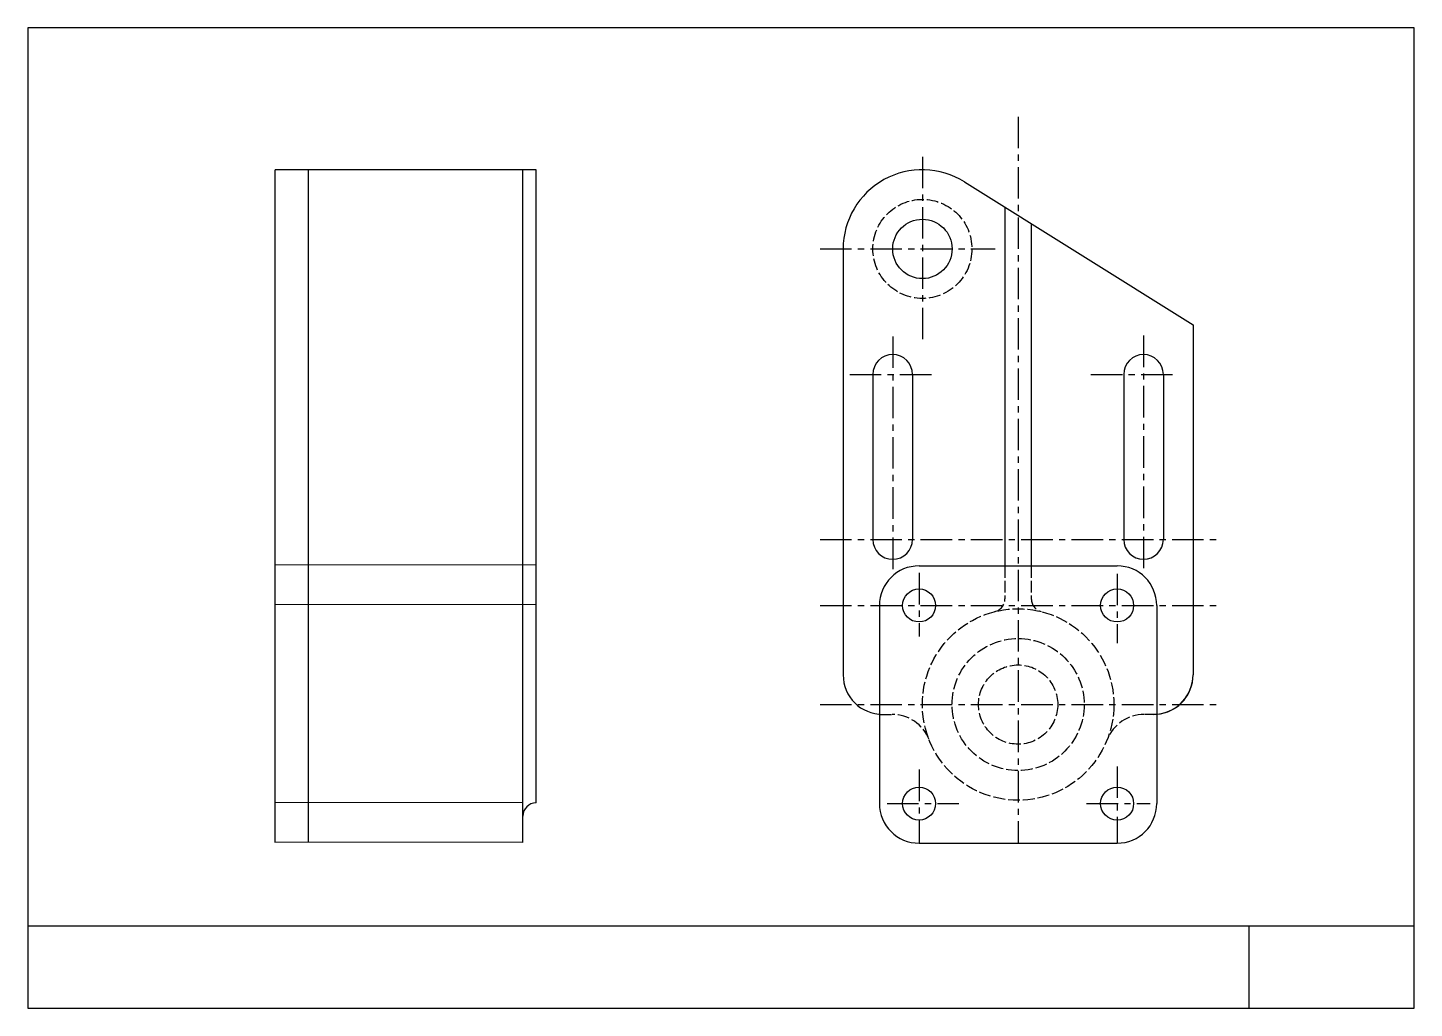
# Model space of a CAD drawing. Header units: millimetres. Extents: x 0 to 420, y 0 to 297.
import ezdxf

# ---------------------------------------------------------------- set-up
doc = ezdxf.new("R2010")
doc.units = ezdxf.units.MM
doc.linetypes.add('ACAD_ISO02W100', pattern=[15, 12, -3])
doc.linetypes.add('CENTER', pattern=[50.8, 31.75, -6.35, 6.35, -6.35])
doc.layers.add('BORDER', color=2, linetype='Continuous', lineweight=30)
doc.layers.add('SL', color=7, linetype='Continuous', lineweight=30)
doc.layers.add('CL', color=2, linetype='CENTER')
doc.layers.add('HL', color=1, linetype='ACAD_ISO02W100')

msp = doc.modelspace()

# ---------------------------------------------------------------- linework, layer by layer
at = {"layer": 'BORDER'}
for p, q in [((420, 297), (0, 297)), ((0, 297), (0, 0)), ((420, 0), (420, 297)), ((0, 25), (420, 25)), ((370, 0), (370, 25)), ((0, 0), (420, 0))]:
    msp.add_line(p, q, dxfattribs=at)
at = {"layer": 'CL', "ltscale": 0.3}
for p, q in [((300, 270), (300, 50)), ((271, 257.89), (271, 201.33)), ((240, 230), (293.07, 230)), ((262, 203.51), (262, 131.54)), ((338, 203.74), (338, 131.8)), ((248.98, 192), (273.96, 192)), ((322.05, 192), (348.54, 192)), ((240, 142), (360, 142)), ((270, 131.87), (270, 112.56)), ((330, 131.63), (330, 110.54)), ((240, 122), (360, 122)), ((240, 92), (360, 92)), ((270, 72.28), (270, 50)), ((330, 73.23), (330, 50)), ((260.3, 62), (282.03, 62)), ((320.75, 62), (339.97, 62))]:
    msp.add_line(p, q, dxfattribs=at)
at = {"layer": 'HL', "ltscale": 0.3}
for p, q in [((296, 134), (296, 124.02)), ((304, 134), (304, 124.02)), ((258, 89), (261.84, 89)), ((342, 89), (338.16, 89))]:
    msp.add_line(p, q, dxfattribs=at)
for centre, radius in [((271, 230), 15), ((300, 92), 29), ((300, 92), 20), ((300, 92), 12)]:
    msp.add_circle(centre, radius, dxfattribs=at)
for centre, radius, start, end in [((292, 124.02), 4, 284.0297, 0), ((308, 124.02), 4, 180, 255.9703), ((261.84, 77), 12, 21.4601, 90), ((338.16, 77), 12, 90, 158.5399)]:
    msp.add_arc(centre, radius, start, end, dxfattribs=at)
at = {"layer": 'SL'}
for p, q in [((154, 254), (75, 254)), ((75, 50.18), (75, 254)), ((85, 50.18), (85, 254)), ((150, 50.18), (150, 254)), ((154, 62.2), (154, 254)), ((283.73, 250.35), (353, 207)), ((256, 192), (256, 142)), ((268, 192), (268, 142)), ((332, 192), (332, 142)), ((344, 192), (344, 142)), ((154, 134.2), (75, 134.33)), ((270, 134), (330, 134)), ((154, 122.2), (75, 122.33)), ((258, 122), (258, 62)), ((342, 122), (342, 62)), ((150, 62.2), (75, 62.33)), ((150, 50.2), (75, 50.33)), ((270, 50), (330, 50))]:
    msp.add_line(p, q, dxfattribs=at)
at = {"layer": 'SL', "ltscale": 0.3}
for p, q in [((296, 242.67), (296, 134)), ((304, 237.66), (304, 134)), ((247, 230), (247, 101)), ((353, 207), (353, 101))]:
    msp.add_line(p, q, dxfattribs=at)
at = {"layer": 'SL'}
for centre, radius in [((271, 230), 9), ((270, 122), 5), ((330, 122), 5), ((270, 62), 5), ((330, 62), 5)]:
    msp.add_circle(centre, radius, dxfattribs=at)
for centre, radius, start, end in [((271, 230), 24, 57.9637, 180), ((262, 192), 6, 0, 180), ((338, 192), 6, 0, 180), ((262, 142), 6, 180, 0), ((338, 142), 6, 180, 0), ((270, 122), 12, 90, 180), ((330, 122), 12, 0, 90), ((259, 101), 12, 180, 270), ((341, 101), 12, 270, 0), ((341, 101), 12, 274.7802, 0), ((154, 58.2), 4, 90, 180), ((270, 62), 12, 180, 270), ((330, 62), 12, 270, 0)]:
    msp.add_arc(centre, radius, start, end, dxfattribs=at)

doc.saveas('drawing.dxf')
